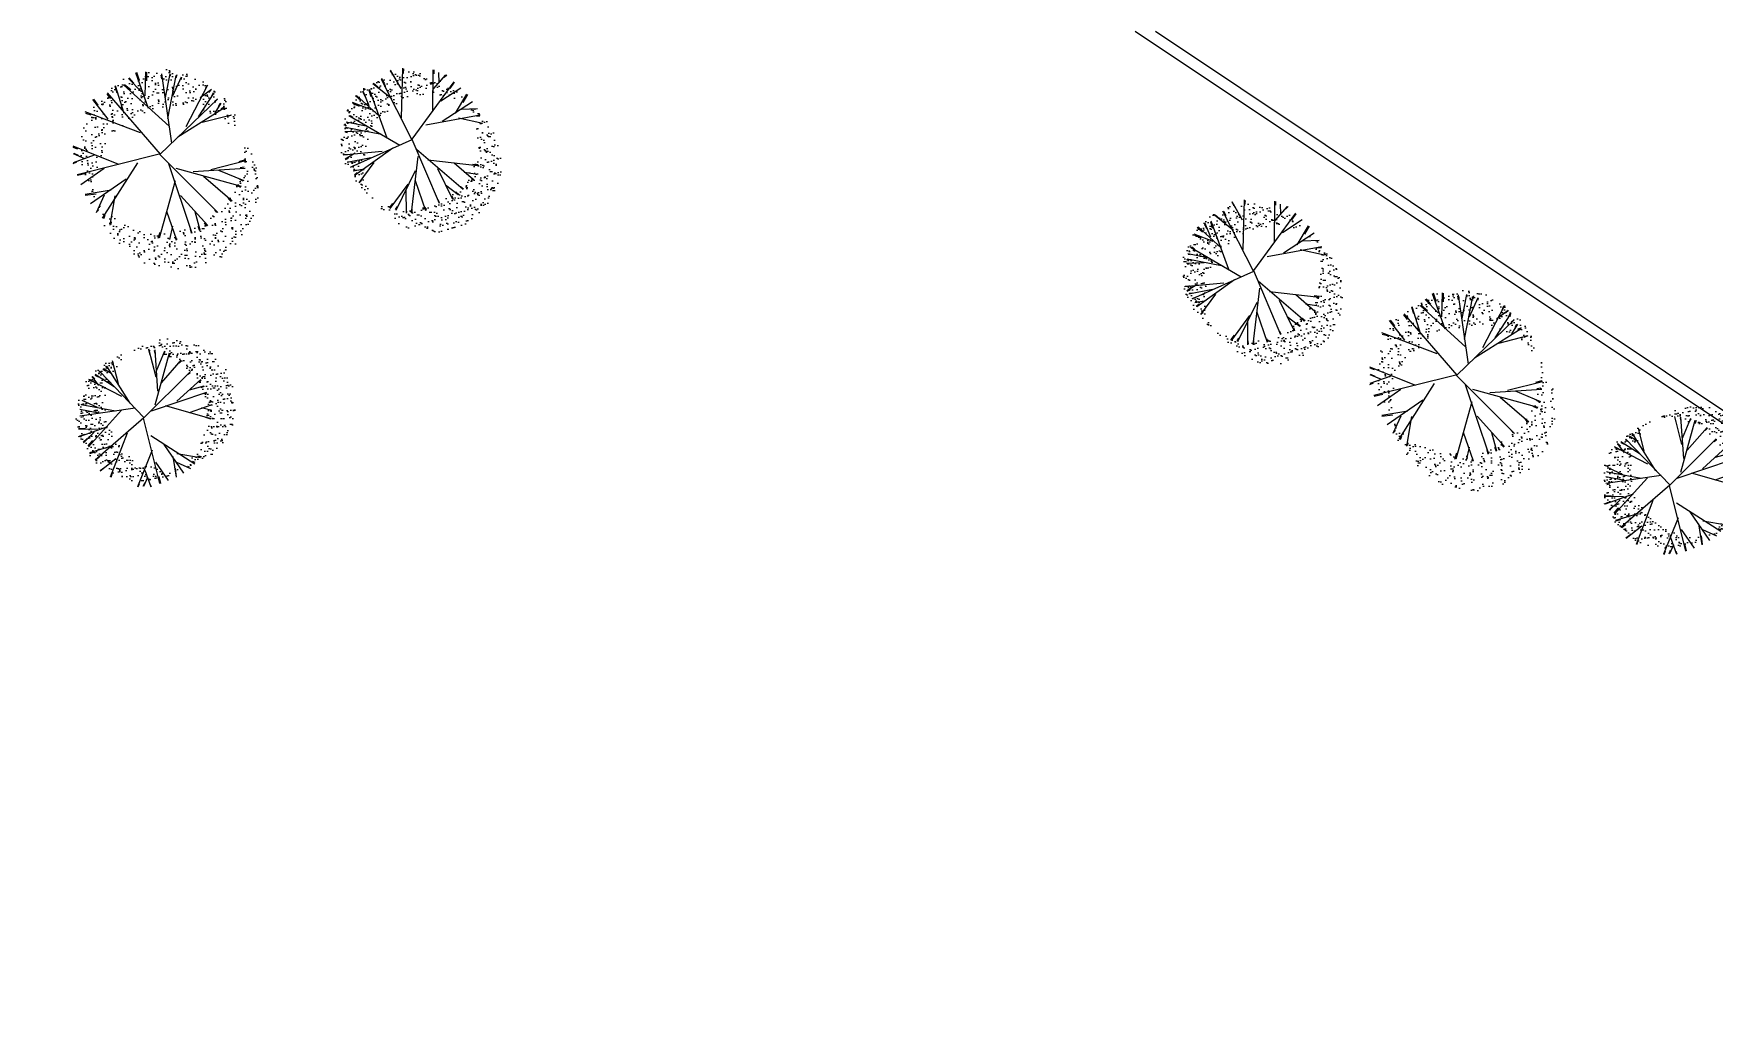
# Model space of a CAD drawing. Extents: x -358 to -207, y -206 to -105.
# Drawn here: x -262.25 to -238.47, y -205.86 to -191.87 of the extents above; entities that cross this region are included whole.
import ezdxf

# ---------------------------------------------------------------- set-up
doc = ezdxf.new("R2010")
doc.units = 0
doc.header["$LTSCALE"] = 1.5
doc.header["$MEASUREMENT"] = 0
doc.layers.add('ARBOLES', color=253, linetype='CONTINUOUS')
doc.layers.add('RCMURO01', color=3, linetype='CONTINUOUS')

# ---------------------------------------------------------------- blocks, each defined once
blk = doc.blocks.new('ARBOL2')
at = {"layer": 'ARBOLES'}
h = blk.add_hatch(dxfattribs=at)
h.set_pattern_fill('AR-SAND', color=4, scale=0.07, angle=134.8483, style=0)
h.set_pattern_definition([(37.5, (-1.17423, 3.63081), (-0.0044095, 0.1348777), [0, -0.1064, 0, -0.119, 0, -0.11375]), (7.5, (-1.17423, 3.63081), (0.1238844, 0.19755), [0, -0.0574, 0, -0.0959, 0, -0.03675]), (327.5, (-1.26033, 3.63081), (0.21799, 0.000396), [0, -0.035, 0, -0.126, 0, -0.1645]), (317.5, (-1.26033, 3.63081), (0.210429, 0.061437), [0, -0.0175, 0, -0.0826, 0, -0.0945])])
edge = h.paths.add_edge_path()
edge.add_arc((-0.267, 0.372), 0.945, 134.8483, 494.8483)
edge = h.paths.add_edge_path()
edge.add_arc((0, 0), 0.945, 134.8483, 494.8483)
at = {"layer": 'ARBOLES', "color": 8}
for p, q in [((-0.082, 0.241), (0.138, 0.991)), ((0.008, 0.561), (-0.062, 0.991)), ((0.158, 0.671), (0.208, 0.981)), ((-0.082, 0.141), (-0.622, 0.791)), ((-0.392, 0.691), (-0.542, 0.851)), ((-0.322, 0.451), (-0.452, 0.901)), ((-0.042, -0.009), (-0.262, 0.921)), ((-0.012, 0.431), (0.338, 0.921)), ((0.118, 0.591), (0.418, 0.881)), ((-0.672, 0.561), (-0.822, 0.611)), ((-0.562, 0.411), (-0.782, 0.681)), ((-0.212, 0.311), (-0.872, 0.501)), ((0.528, 0.221), (0.778, 0.461)), ((-0.042, 0.001), (0.848, 0.231)), ((0.238, 0.071), (0.808, 0.351)), ((0.698, 0.291), (0.828, 0.291)), ((0.238, -0.889), (-0.042, 0.001)), ((0.138, 0.051), (0.758, -0.469)), ((0.388, 0.091), (0.928, 0.051)), ((0.558, 0.151), (0.888, 0.161)), ((0.758, 0.051), (0.908, 0.111)), ((-0.722, -0.189), (-1.042, -0.059)), ((-0.262, -0.169), (-1.022, -0.179)), ((-0.492, -0.179), (-0.952, -0.379)), ((-0.742, -0.689), (-0.042, -0.009)), ((0.288, -0.079), (0.418, -0.779)), ((0.358, -0.139), (0.828, -0.319)), ((-0.782, -0.299), (-1.002, -0.269)), ((-0.692, -0.259), (-0.892, -0.489)), ((-0.392, -0.339), (-0.492, -0.899)), ((0.048, -0.319), (-0.082, -0.989)), ((0.548, -0.289), (0.808, -0.389)), ((0.608, -0.229), (0.848, -0.259)), ((-0.522, -0.459), (-0.822, -0.589)), ((0.338, -0.389), (0.608, -0.729)), ((0.438, -0.499), (0.678, -0.639)), ((0.458, -0.559), (0.508, -0.769)), ((-0.452, -0.639), (-0.652, -0.799)), ((-0.542, -0.709), (-0.562, -0.849)), ((-0.012, -0.719), (0.088, -0.989)), ((0.138, -0.599), (0.358, -0.849))]:
    blk.add_line(p, q, dxfattribs=at)
at = {"layer": 'ARBOLES', "color": 3}
for p, q in [((-0.061, 0.939), (-0.074, 0.986)), ((0.123, 0.995), (0.115, 0.943)), ((0.197, 0.931), (0.2, 0.975)), ((-0.593, 0.749), (-0.628, 0.784)), ((-0.517, 0.809), (-0.549, 0.85)), ((-0.452, 0.852), (-0.461, 0.899)), ((-0.255, 0.872), (-0.268, 0.909)), ((0.342, 0.906), (0.31, 0.871)), ((0.419, 0.872), (0.364, 0.82)), ((-0.821, 0.606), (-0.808, 0.603)), ((-0.77, 0.661), (-0.788, 0.682)), ((-0.877, 0.492), (-0.804, 0.474)), ((0.741, 0.431), (0.772, 0.458)), ((0.818, 0.28), (0.777, 0.283)), ((0.778, 0.321), (0.818, 0.346)), ((0.852, 0.229), (0.806, 0.214)), ((0.883, 0.149), (0.831, 0.153)), ((0.905, 0.115), (0.86, 0.104)), ((0.918, 0.043), (0.864, 0.052)), ((-1.029, -0.052), (-0.999, -0.065)), ((-1.015, -0.16), (-0.972, -0.168)), ((-0.979, -0.265), (-0.954, -0.265)), ((-0.898, -0.483), (-0.819, -0.386)), ((0.803, -0.381), (0.78, -0.376)), ((0.839, -0.315), (0.802, -0.305)), ((0.842, -0.254), (0.816, -0.246)), ((0.68, -0.63), (0.594, -0.576)), ((0.737, -0.472), (0.706, -0.442)), ((-0.749, -0.681), (-0.675, -0.607)), ((-0.662, -0.795), (-0.624, -0.769)), ((0.428, -0.77), (0.415, -0.679)), ((0.517, -0.766), (0.495, -0.689)), ((0.621, -0.729), (0.559, -0.652)), ((-0.556, -0.85), (-0.548, -0.794)), ((-0.5, -0.896), (-0.49, -0.843)), ((-0.092, -0.98), (-0.074, -0.917)), ((0.095, -0.985), (0.062, -0.908)), ((0.225, -0.885), (0.203, -0.821)), ((0.35, -0.854), (0.299, -0.795))]:
    blk.add_line(p, q, dxfattribs=at)

msp = doc.modelspace()

# ---------------------------------------------------------------- linework, layer by layer
at = {"layer": 'RCMURO01', "color": 2, "ltscale": 0.06}
for p, q in [((-246.665, -191.83), (-225.63, -205.864)), ((-246.376, -191.83), (-225.78, -205.597))]:
    msp.add_line(p, q, dxfattribs=at)

# ---------------------------------------------------------------- block references
at = {"layer": 'ARBOLES'}
for p, xscale, yscale, zscale, rotation in [((-260.431, -193.528), -1.226595094414796, 1.226595094414796, 1.226595094414796, 238.2423811472371), ((-256.936, -193.374), 1.029145832885386, 1.029145832885386, 1.029145832885386, 189.6845850511527), ((-245.031, -195.235), 1.029145832885386, 1.029145832885386, 1.029145832885386, 189.6845850511527), ((-242.089, -196.652), -1.226595094414796, 1.226595094414796, 1.226595094414796, 238.2423811472371), ((-260.72, -197.276), -0.977688541241117, 0.977688541241117, 0.977688541241117, 328.242381147237), ((-239.136, -198.229), -0.977688541241117, 0.977688541241117, 0.977688541241117, 328.242381147237)]:
    msp.add_blockref('ARBOL2', p, dxfattribs=dict(at, xscale=xscale, yscale=yscale, zscale=zscale, rotation=rotation))

doc.saveas('drawing.dxf')
